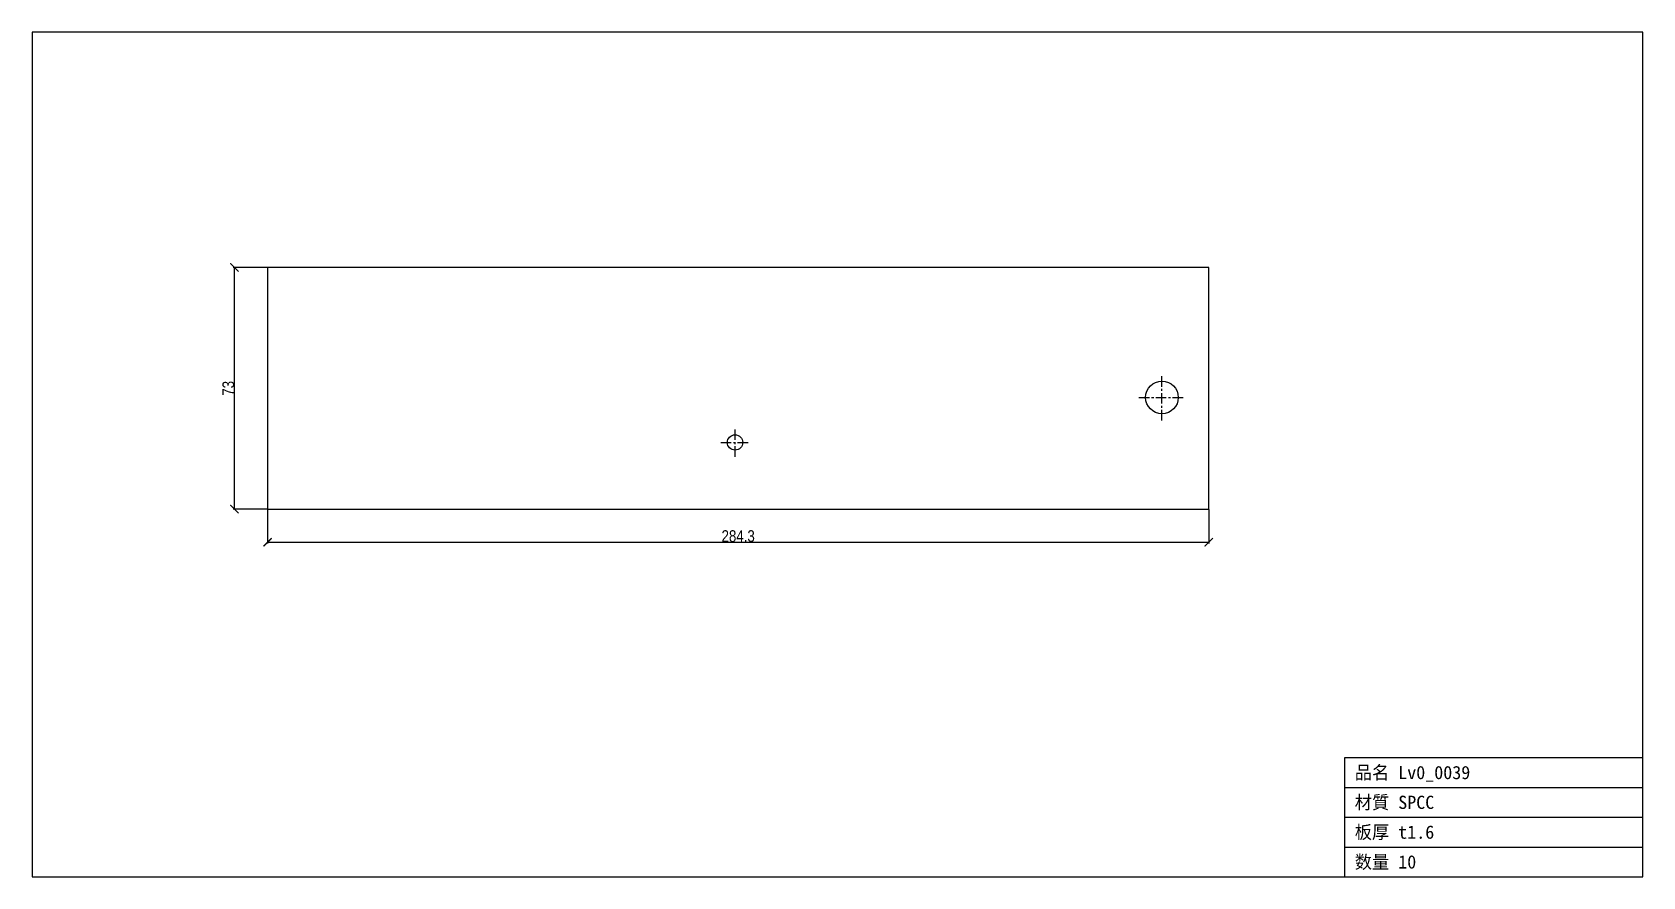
# Model space of a CAD drawing. Header units: millimetres. Extents: x -71 to 415, y -111 to 144.
import ezdxf

# ---------------------------------------------------------------- set-up
doc = ezdxf.new("R2010")
doc.units = ezdxf.units.MM
doc.linetypes.add('CENTER', pattern=[5.08, 3.175, -0.635, 0.635, -0.635])
for name, color, linetype in [('CENTER', 7, 'Continuous'), ('CUT', 7, 'Continuous'), ('DIM', 7, 'Continuous'), ('FRAME', 7, 'Continuous'), ('TEXT', 7, 'Continuous')]:
    doc.layers.add(name, color=color, linetype=linetype)
doc.styles.add('OpenSansCondensed-Light', font='OpenSansCondensed-Light.ttf')
doc.dimstyles.new('EZDXF', dxfattribs={"dimtxt": 0.25, "dimasz": 0.175, "dimexe": 0.375, "dimexo": 0.125, "dimgap": 0.1, "dimtad": 1, "dimlfac": 100, "dimzin": 12, "dimdsep": 46, "dimtxsty": 'OpenSansCondensed-Light', "dimblk": 'ARCHTICK', "dimcen": 2.5, "dimazin": 3, "dimtfac": 0.5, "dimtmove": 2, "dimatfit": 3})

# ---------------------------------------------------------------- blocks, each defined once
blk = doc.blocks.new('_ARCHTICK')
at = {"color": 0, "linetype": 'BYBLOCK', "const_width": 0.15}
blk.add_lwpolyline([(-0.5, -0.5), (0.5, 0.5)], dxfattribs=at)

msp = doc.modelspace()

# ---------------------------------------------------------------- linework, layer by layer
at = {"layer": 'CENTER', "color": 1, "linetype": 'CENTER'}
for p, q in [((270.18, 26.82), (270.18, 40.7)), ((263.24, 33.76), (277.12, 33.76)), ((141.22, 15.83), (141.22, 24.47)), ((136.9, 20.15), (145.54, 20.15))]:
    msp.add_line(p, q, dxfattribs=at)
at = {"layer": 'CUT'}
for p, q in [((284.33, 73.03), (0, 73.03)), ((0, 73.03), (0, 0)), ((284.33, 0), (284.33, 73.03)), ((0, 0), (284.33, 0))]:
    msp.add_line(p, q, dxfattribs=at)
for centre, radius in [((270.18, 33.76), 4.94), ((141.22, 20.15), 2.32)]:
    msp.add_circle(centre, radius, dxfattribs=at)
at = {"layer": 'FRAME'}
for p, q in [((415.42, 144.12), (-71.08, 144.12)), ((-71.08, 144.12), (-71.08, -111.08)), ((415.42, -111.08), (415.42, 144.12)), ((325.42, -111.08), (325.42, -75.08)), ((325.42, -75.08), (415.42, -75.08)), ((325.42, -84.08), (415.42, -84.08)), ((325.42, -93.08), (415.42, -93.08)), ((325.42, -102.08), (415.42, -102.08)), ((-71.08, -111.08), (415.42, -111.08))]:
    msp.add_line(p, q, dxfattribs=at)

# ---------------------------------------------------------------- texts
at = {"layer": 'TEXT'}
for s, p in [('品名 Lv0_0039', (328.42, -81.58)), ('材質 SPCC', (328.42, -90.58)), ('板厚 t1.6', (328.42, -99.58)), ('数量 10', (328.42, -108.58))]:
    msp.add_text(s, height=4, dxfattribs=at).set_placement(p)

# ---------------------------------------------------------------- dimensions: what is measured, and where the dimension line sits
at = {"layer": 'DIM'}
msp.add_linear_dim(base=(-10, 0), p1=(0, 0), p2=(0, 73.03), angle=90, dimstyle='EZDXF', override={"dimtxt": 3.5, "dimasz": 2.5, "dimdec": 1, "dimlfac": 1}, dxfattribs=at).render()
msp.add_linear_dim(base=(0, -10), p1=(0, 0), p2=(284.33, 0), dimstyle='EZDXF', override={"dimtxt": 3.5, "dimasz": 2.5, "dimdec": 1, "dimlfac": 1}, dxfattribs=at).render()

doc.saveas('drawing.dxf')
